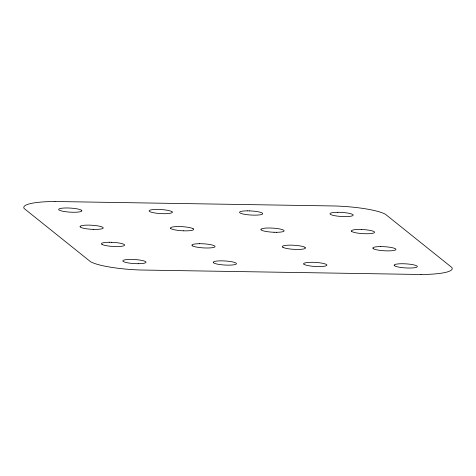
<?xml version="1.0" encoding="UTF-8"?>
<svg xmlns="http://www.w3.org/2000/svg" width="476" height="476" viewBox="0 0 476 476"><rect width="100%" height="100%" fill="white"/><g stroke="black" fill="none" stroke-linecap="round" stroke-linejoin="round"><path stroke-width="0.71" d="M54.996 201.509L335.574 205.995A46.469 8.151 3.4 0 1 385.453 214.289L451.825 267.482A46.469 8.151 3.4 0 1 420.992 274.485M247.33 210.85L249.638 210.892M337.776 212.296L340.084 212.332A11.614 2.035 3.4 0 1 352.561 214.414L353.109 214.849A11.614 2.035 3.4 0 1 345.403 216.598L343.089 216.562A11.62 2.035 3.4 0 1 330.618 214.486L330.064 214.051A11.62 2.035 3.4 0 1 337.776 212.302M276.342 232.3L274.033 232.264M109.212 242.254L111.527 242.296M199.652 243.7L201.967 243.736A11.614 2.035 3.4 0 1 214.444 245.818L214.991 246.253A11.614 2.035 3.4 0 1 207.286 248.002L204.972 247.966A11.614 2.035 3.4 0 1 192.524 245.89M380.544 246.592L382.853 246.627A11.62 2.035 3.4 0 1 395.33 248.704L395.877 249.138A11.62 2.035 3.4 0 1 388.172 250.888L385.863 250.852A11.62 2.035 3.4 0 1 373.41 248.781M138.23 263.704L135.916 263.668A11.62 2.035 3.4 0 1 123.445 261.592L122.891 261.151A11.62 2.035 3.4 0 1 130.602 259.408L132.911 259.438A11.614 2.035 3.4 0 1 145.382 261.52L145.936 261.949A11.614 2.035 3.4 0 1 138.224 263.704M421.004 274.491L140.426 270.005A46.469 8.151 3.4 0 1 90.541 261.711L24.175 208.518A46.469 8.151 3.4 0 1 55.002 201.515M361.468 229.48L359.16 229.444A11.62 2.035 3.4 0 0 351.484 231.199M183.587 230.818L185.902 230.854A11.62 2.035 3.4 0 0 193.595 229.105L193.06 228.664M93.147 229.373L95.456 229.408A11.62 2.035 3.4 0 0 103.155 227.659L102.62 227.219A11.62 2.035 3.4 0 0 90.148 225.154L87.828 225.112A11.62 2.035 3.4 0 0 80.158 226.868M373.38 248.781L372.839 248.341A11.62 2.035 3.4 0 1 380.574 246.598M304.89 247.258L305.437 247.693A11.62 2.035 3.4 0 1 297.726 249.448L295.417 249.412A11.62 2.035 3.4 0 1 282.97 247.336M282.94 247.336L282.393 246.895A11.62 2.035 3.4 0 1 290.128 245.152L292.413 245.182A11.62 2.035 3.4 0 1 304.884 247.258M192.5 245.89L191.953 245.455A11.614 2.035 3.4 0 1 199.682 243.706M102.054 244.444L101.507 244.01A11.62 2.035 3.4 0 1 109.242 242.26M394.223 265.489L394.765 265.923A11.614 2.035 3.4 0 0 407.272 268L409.556 268.036A11.614 2.035 3.4 0 0 417.256 266.286L416.714 265.846A11.614 2.035 3.4 0 0 404.243 263.775L401.928 263.734A11.62 2.035 3.4 0 0 394.229 265.489M351.449 231.193L351.996 231.633A11.62 2.035 3.4 0 0 364.497 233.704L366.788 233.746A11.62 2.035 3.4 0 0 374.487 231.99L373.946 231.556A11.62 2.035 3.4 0 0 361.474 229.486M303.777 264.043L304.325 264.483A11.62 2.035 3.4 0 0 316.802 266.554L319.116 266.59A11.614 2.035 3.4 0 0 326.81 264.84L326.274 264.4A11.614 2.035 3.4 0 0 313.803 262.335L311.482 262.294A11.62 2.035 3.4 0 0 303.789 264.049M261.009 229.753L261.556 230.188A11.614 2.035 3.4 0 0 274.051 232.264M172.223 211.957L171.675 211.517A11.614 2.035 3.4 0 0 159.186 209.452L156.884 209.41A11.614 2.035 3.4 0 0 149.196 211.165L149.726 211.6A11.614 2.035 3.4 0 0 162.203 213.67L164.517 213.712A11.614 2.035 3.4 0 0 172.211 211.957M213.337 262.597L213.885 263.038A11.614 2.035 3.4 0 0 226.356 265.108L228.67 265.15A11.614 2.035 3.4 0 0 236.37 263.395L235.828 262.96A11.614 2.035 3.4 0 0 223.357 260.89L221.042 260.848A11.614 2.035 3.4 0 0 213.349 262.603M170.563 228.307L171.11 228.742A11.62 2.035 3.4 0 0 183.611 230.818M81.777 210.511L81.229 210.077A11.62 2.035 3.4 0 0 68.74 208.006L66.444 207.964A11.62 2.035 3.4 0 0 58.744 209.72L59.286 210.154A11.62 2.035 3.4 0 0 71.763 212.225L74.072 212.266A11.614 2.035 3.4 0 0 81.771 210.511M80.123 226.862L80.67 227.302A11.62 2.035 3.4 0 0 93.171 229.373M247.336 210.856A11.62 2.035 3.4 0 0 239.636 212.605L240.172 213.04A11.62 2.035 3.4 0 0 252.649 215.116L254.957 215.152A11.62 2.035 3.4 0 0 262.657 213.403L262.115 212.962A11.62 2.035 3.4 0 0 249.65 210.892M276.342 232.3A11.614 2.035 3.4 0 0 284.041 230.551L283.5 230.11A11.614 2.035 3.4 0 0 271.034 228.04L268.714 227.998A11.614 2.035 3.4 0 0 261.044 229.753M170.598 228.313A11.62 2.035 3.4 0 1 178.304 226.558L180.582 226.594A11.62 2.035 3.4 0 1 193.06 228.67M102.084 244.45A11.62 2.035 3.4 0 0 114.555 246.52L116.846 246.556A11.62 2.035 3.4 0 0 124.539 244.807L124.004 244.366A11.62 2.035 3.4 0 0 111.533 242.296"/></g></svg>
